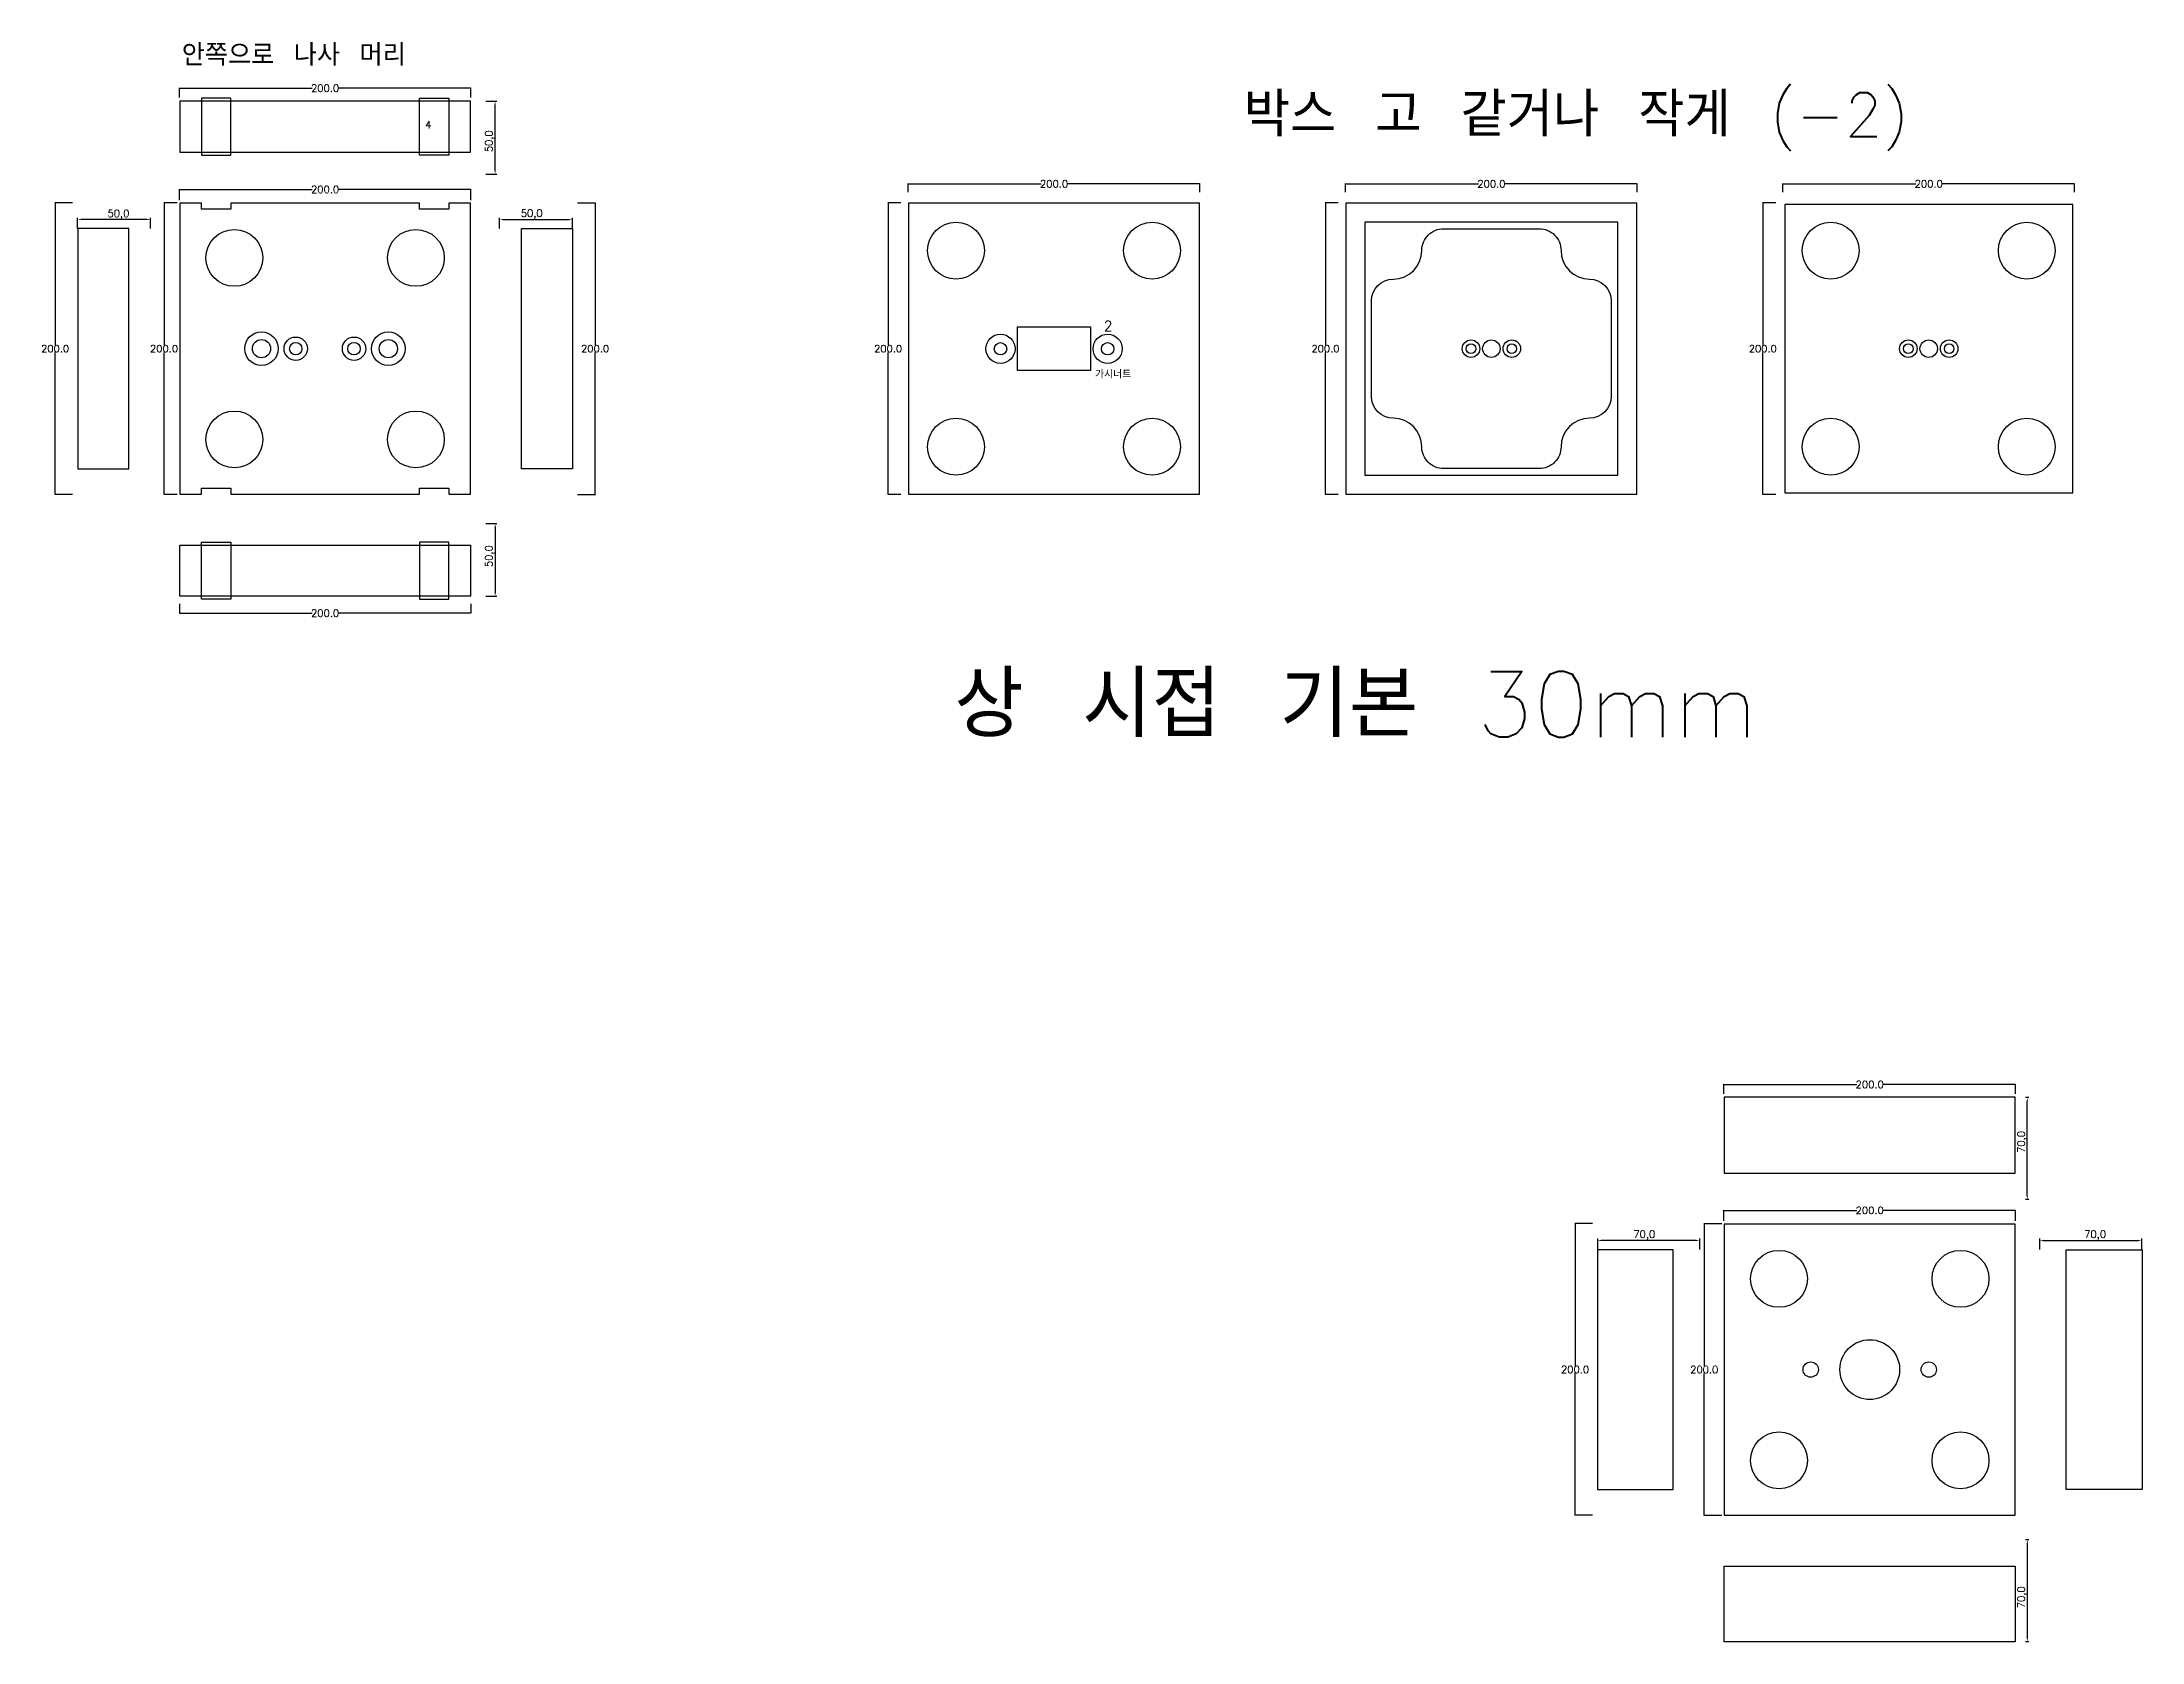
# Model space of a CAD drawing. Header units: millimetres. Extents: x 37110 to 56310, y -3510 to 5490.
# Drawn here: x 53616 to 55056, y 2103 to 3200 of the extents above; entities that cross this region are included whole.
import ezdxf

# ---------------------------------------------------------------- set-up
doc = ezdxf.new("R2010")
doc.units = ezdxf.units.MM
for name, color, linetype in [('TEXT', 3, 'Continuous'), ('볼트 구멍', 7, 'Continuous'), ('치구', 7, 'Continuous'), ('치수', 7, 'Continuous')]:
    doc.layers.add(name, color=color, linetype=linetype)
doc.styles.get("Standard").update_dxf_attribs({"font": 'txt.shx', "bigfont": 'whgtxt.shx'})
doc.dimstyles.new('ISO-25', dxfattribs={"dimtxt": 2.5, "dimasz": 2.5, "dimexe": 1.25, "dimexo": 0.625, "dimtad": 1, "dimtxsty": 'Standard', "dimcen": 2.5, "dimadec": 0, "dimazin": 0, "dimtfac": 1, "dimtmove": 0, "dimatfit": 3, "dimfxl": 0, "dimarcsym": 0})
doc.dimstyles.get("Standard").update_dxf_attribs({"dimtxt": 7, "dimasz": 0.18, "dimexe": 0.18, "dimexo": 0.0625, "dimgap": 0.09, "dimtad": 0, "dimtih": 1, "dimtoh": 1, "dimdec": 1, "dimzin": 0, "dimdsep": 46, "dimtxsty": 'Standard', "dimcen": 0.09, "dimadec": 0, "dimazin": 0, "dimtfac": 1, "dimtdec": 1, "dimtofl": 0, "dimtmove": 0, "dimatfit": 3, "dimfxl": 0, "dimtolj": 1, "dimtzin": 0, "dimarcsym": 0})

# ---------------------------------------------------------------- blocks, each defined once
blk = doc.blocks.new('*D1891')
at = {"layer": 'Defpoints', "color": 0}
for p in [(54977.6, 2476.6), (54979.2, 2476.6), (54979.2, 2406.6)]:
    blk.add_point(p, dxfattribs=at)
at = {"layer": '치수', "color": 0, "lineweight": -2}
for p, q in [((54978.6, 2476.6), (54976.3, 2476.6)), ((54977.6, 2409.1), (54977.6, 2474.1)), ((54978.6, 2406.6), (54976.3, 2406.6))]:
    blk.add_line(p, q, dxfattribs=at)
at = {"layer": '치수', "color": 0}
for points in [[(54977.2, 2474.1), (54978, 2474.1), (54977.6, 2476.6)], [(54977.2, 2409.1), (54978, 2409.1), (54977.6, 2406.6)]]:
    blk.add_solid(points, dxfattribs=at)
at = {"layer": '치수', "color": 0, "insert": (54974.1, 2446.1), "char_height": 5, "attachment_point": 5, "rotation": 90}
blk.add_mtext('70,0', dxfattribs=at)
blk = doc.blocks.new('*D1895')
at = {"layer": 'Defpoints', "color": 0, "linetype": 'Continuous'}
for p in [(54768.1, 2390), (54756, 2190), (54768.1, 2190)]:
    blk.add_point(p, dxfattribs=at)
at = {"layer": '치수', "color": 0, "linetype": 'Continuous', "lineweight": -2}
for p, q in [((54768, 2390), (54755.8, 2390)), ((54756, 2389.8), (54756, 2292.6)), ((54756, 2190.2), (54756, 2287.4)), ((54768, 2190), (54755.8, 2190))]:
    blk.add_line(p, q, dxfattribs=at)
at = {"layer": '치수', "color": 0, "linetype": 'Continuous'}
for points in [[(54756, 2389.8), (54756, 2389.8), (54756, 2390)], [(54756, 2190.2), (54756, 2190.2), (54756, 2190)]]:
    blk.add_solid(points, dxfattribs=at)
at = {"layer": '치수', "color": 0, "linetype": 'Continuous', "insert": (54756, 2290), "char_height": 5, "attachment_point": 5}
blk.add_mtext('\\A1;200.0', dxfattribs=at)
blk = doc.blocks.new('*D1898')
at = {"layer": 'Defpoints', "color": 0}
for p in [(55056.1, 2378.6), (54986.1, 2371.8), (55056.1, 2371.8)]:
    blk.add_point(p, dxfattribs=at)
at = {"layer": '치수', "color": 0, "lineweight": -2}
for p, q in [((54986.1, 2372.4), (54986.1, 2379.8)), ((54988.6, 2378.6), (55053.6, 2378.6)), ((55056.1, 2372.4), (55056.1, 2379.8))]:
    blk.add_line(p, q, dxfattribs=at)
at = {"layer": '치수', "color": 0}
for points in [[(54988.6, 2379), (54988.6, 2378.2), (54986.1, 2378.6)], [(55053.6, 2379), (55053.6, 2378.2), (55056.1, 2378.6)]]:
    blk.add_solid(points, dxfattribs=at)
at = {"layer": '치수', "color": 0, "insert": (55024.1, 2382.1), "char_height": 5, "attachment_point": 5}
blk.add_mtext('70,0', dxfattribs=at)
blk = doc.blocks.new('*D1899')
at = {"layer": 'Defpoints', "color": 0, "linetype": 'Continuous'}
for p in [(54769.5, 2391.8), (54969.5, 2399.2), (54969.5, 2391.8)]:
    blk.add_point(p, dxfattribs=at)
at = {"layer": '치수', "color": 0, "linetype": 'Continuous', "lineweight": -2}
for p, q in [((54769.5, 2391.9), (54769.5, 2399.4)), ((54769.7, 2399.2), (54860.7, 2399.2)), ((54969.4, 2399.2), (54878.4, 2399.2)), ((54969.5, 2391.9), (54969.5, 2399.4))]:
    blk.add_line(p, q, dxfattribs=at)
at = {"layer": '치수', "color": 0, "linetype": 'Continuous'}
for points in [[(54769.7, 2399.3), (54769.7, 2399.2), (54769.5, 2399.2)], [(54969.4, 2399.3), (54969.4, 2399.2), (54969.5, 2399.2)]]:
    blk.add_solid(points, dxfattribs=at)
at = {"layer": '치수', "color": 0, "linetype": 'Continuous', "insert": (54869.5, 2399.2), "char_height": 5, "attachment_point": 5}
blk.add_mtext('\\A1;200.0', dxfattribs=at)
blk = doc.blocks.new('*D1910')
at = {"layer": 'Defpoints', "color": 0, "linetype": 'Continuous'}
for p in [(54769.5, 2479.1), (54969.5, 2485.5), (54969.5, 2479.1)]:
    blk.add_point(p, dxfattribs=at)
at = {"layer": '치수', "color": 0, "linetype": 'Continuous', "lineweight": -2}
for p, q in [((54769.5, 2479.1), (54769.5, 2485.7)), ((54769.7, 2485.5), (54860.7, 2485.5)), ((54969.4, 2485.5), (54878.4, 2485.5)), ((54969.5, 2479.1), (54969.5, 2485.7))]:
    blk.add_line(p, q, dxfattribs=at)
at = {"layer": '치수', "color": 0, "linetype": 'Continuous'}
for points in [[(54769.7, 2485.5), (54769.7, 2485.4), (54769.5, 2485.5)], [(54969.4, 2485.5), (54969.4, 2485.4), (54969.5, 2485.5)]]:
    blk.add_solid(points, dxfattribs=at)
at = {"layer": '치수', "color": 0, "linetype": 'Continuous', "insert": (54869.5, 2485.5), "char_height": 5, "attachment_point": 5}
blk.add_mtext('\\A1;200.0', dxfattribs=at)
blk = doc.blocks.new('*D2609')
at = {"layer": 'Defpoints', "color": 0, "linetype": 'Continuous'}
for p in [(54505.1, 3090), (54496.2, 2890), (54505.1, 2890)]:
    blk.add_point(p, dxfattribs=at)
at = {"layer": '치수', "color": 0, "linetype": 'Continuous', "lineweight": -2}
for p, q in [((54505, 3090), (54496, 3090)), ((54496.2, 3089.8), (54496.2, 2992.6)), ((54496.2, 2890.2), (54496.2, 2987.4)), ((54505, 2890), (54496, 2890))]:
    blk.add_line(p, q, dxfattribs=at)
at = {"layer": '치수', "color": 0, "linetype": 'Continuous'}
for points in [[(54496.2, 3089.8), (54496.2, 3089.8), (54496.2, 3090)], [(54496.2, 2890.2), (54496.2, 2890.2), (54496.2, 2890)]]:
    blk.add_solid(points, dxfattribs=at)
at = {"layer": '치수', "color": 0, "linetype": 'Continuous', "insert": (54496.2, 2990), "char_height": 5, "attachment_point": 5}
blk.add_mtext('\\A1;200.0', dxfattribs=at)
blk = doc.blocks.new('*D2610')
at = {"layer": 'Defpoints', "color": 0, "linetype": 'Continuous'}
for p in [(54805.1, 3090), (54796.2, 2890), (54805.1, 2890)]:
    blk.add_point(p, dxfattribs=at)
at = {"layer": '치수', "color": 0, "linetype": 'Continuous', "lineweight": -2}
for p, q in [((54805, 3090), (54796, 3090)), ((54796.2, 3089.8), (54796.2, 2992.6)), ((54796.2, 2890.2), (54796.2, 2987.4)), ((54805, 2890), (54796, 2890))]:
    blk.add_line(p, q, dxfattribs=at)
at = {"layer": '치수', "color": 0, "linetype": 'Continuous'}
for points in [[(54796.2, 3089.8), (54796.2, 3089.8), (54796.2, 3090)], [(54796.2, 2890.2), (54796.2, 2890.2), (54796.2, 2890)]]:
    blk.add_solid(points, dxfattribs=at)
at = {"layer": '치수', "color": 0, "linetype": 'Continuous', "insert": (54796.2, 2990), "char_height": 5, "attachment_point": 5}
blk.add_mtext('\\A1;200.0', dxfattribs=at)
blk = doc.blocks.new('*D2611')
at = {"layer": 'Defpoints', "color": 0, "linetype": 'Continuous'}
for p in [(54205.1, 3090), (54196.2, 2890), (54205.1, 2890)]:
    blk.add_point(p, dxfattribs=at)
at = {"layer": '치수', "color": 0, "linetype": 'Continuous', "lineweight": -2}
for p, q in [((54205, 3090), (54196, 3090)), ((54196.2, 3089.8), (54196.2, 2992.6)), ((54196.2, 2890.2), (54196.2, 2987.4)), ((54205, 2890), (54196, 2890))]:
    blk.add_line(p, q, dxfattribs=at)
at = {"layer": '치수', "color": 0, "linetype": 'Continuous'}
for points in [[(54196.2, 3089.8), (54196.2, 3089.8), (54196.2, 3090)], [(54196.2, 2890.2), (54196.2, 2890.2), (54196.2, 2890)]]:
    blk.add_solid(points, dxfattribs=at)
at = {"layer": '치수', "color": 0, "linetype": 'Continuous', "insert": (54196.2, 2990), "char_height": 5, "attachment_point": 5}
blk.add_mtext('\\A1;200.0', dxfattribs=at)
blk = doc.blocks.new('*D2612')
at = {"layer": 'Defpoints', "color": 0, "linetype": 'Continuous'}
for p in [(53983.1, 3090), (53983.1, 2890), (53995.2, 2890)]:
    blk.add_point(p, dxfattribs=at)
at = {"layer": '치수', "color": 0, "linetype": 'Continuous', "lineweight": -2}
for p, q in [((53983.2, 3090), (53995.4, 3090)), ((53995.2, 3089.8), (53995.2, 2992.6)), ((53995.2, 2890.2), (53995.2, 2987.4)), ((53983.2, 2890), (53995.4, 2890))]:
    blk.add_line(p, q, dxfattribs=at)
at = {"layer": '치수', "color": 0, "linetype": 'Continuous'}
for points in [[(53995.2, 3089.8), (53995.2, 3089.8), (53995.2, 3090)], [(53995.2, 2890.2), (53995.2, 2890.2), (53995.2, 2890)]]:
    blk.add_solid(points, dxfattribs=at)
at = {"layer": '치수', "color": 0, "linetype": 'Continuous', "insert": (53995.2, 2990), "char_height": 5, "attachment_point": 5}
blk.add_mtext('\\A1;200.0', dxfattribs=at)
blk = doc.blocks.new('*D2605')
at = {"layer": 'Defpoints', "color": 0, "linetype": 'Continuous'}
for p in [(53636.9, 3090), (53624.8, 2890), (53636.9, 2890)]:
    blk.add_point(p, dxfattribs=at)
at = {"layer": '치수', "color": 0, "linetype": 'Continuous', "lineweight": -2}
for p, q in [((53636.8, 3090), (53624.6, 3090)), ((53624.8, 3089.8), (53624.8, 2992.6)), ((53624.8, 2890.2), (53624.8, 2987.4)), ((53636.8, 2890), (53624.6, 2890))]:
    blk.add_line(p, q, dxfattribs=at)
at = {"layer": '치수', "color": 0, "linetype": 'Continuous'}
for points in [[(53624.8, 3089.8), (53624.8, 3089.8), (53624.8, 3090)], [(53624.8, 2890.2), (53624.8, 2890.2), (53624.8, 2890)]]:
    blk.add_solid(points, dxfattribs=at)
at = {"layer": '치수', "color": 0, "linetype": 'Continuous', "insert": (53624.8, 2990), "char_height": 5, "attachment_point": 5}
blk.add_mtext('\\A1;200.0', dxfattribs=at)
blk = doc.blocks.new('*D2606')
at = {"layer": 'Defpoints', "color": 0, "linetype": 'Continuous'}
for p in [(53708.5, 3090), (53699.5, 2890), (53708.5, 2890)]:
    blk.add_point(p, dxfattribs=at)
at = {"layer": '치수', "color": 0, "linetype": 'Continuous', "lineweight": -2}
for p, q in [((53708.5, 3090), (53699.3, 3090)), ((53699.5, 3089.8), (53699.5, 2992.6)), ((53699.5, 2890.2), (53699.5, 2987.4)), ((53708.5, 2890), (53699.3, 2890))]:
    blk.add_line(p, q, dxfattribs=at)
at = {"layer": '치수', "color": 0, "linetype": 'Continuous'}
for points in [[(53699.4, 3089.8), (53699.5, 3089.8), (53699.5, 3090)], [(53699.4, 2890.2), (53699.5, 2890.2), (53699.5, 2890)]]:
    blk.add_solid(points, dxfattribs=at)
at = {"layer": '치수', "color": 0, "linetype": 'Continuous', "insert": (53699.5, 2990), "char_height": 5, "attachment_point": 5}
blk.add_mtext('\\A1;200.0', dxfattribs=at)
blk = doc.blocks.new('*D2613')
at = {"layer": 'Defpoints', "color": 0}
for p in [(53919.7, 2870.2), (53919.7, 2820.2), (53926.6, 2820.2)]:
    blk.add_point(p, dxfattribs=at)
at = {"layer": '치수', "color": 0, "lineweight": -2}
for p, q in [((53920.3, 2870.2), (53927.8, 2870.2)), ((53926.6, 2867.7), (53926.6, 2822.7)), ((53920.3, 2820.2), (53927.8, 2820.2))]:
    blk.add_line(p, q, dxfattribs=at)
at = {"layer": '치수', "color": 0}
for points in [[(53926.2, 2867.7), (53927, 2867.7), (53926.6, 2870.2)], [(53926.2, 2822.7), (53927, 2822.7), (53926.6, 2820.2)]]:
    blk.add_solid(points, dxfattribs=at)
at = {"layer": '치수', "color": 0, "insert": (53923, 2847.7), "char_height": 5, "attachment_point": 5, "rotation": 90}
blk.add_mtext('50,0', dxfattribs=at)
blk = doc.blocks.new('*D2604')
at = {"layer": 'Defpoints', "color": 0, "linetype": 'Continuous'}
for p in [(53710, 2815.1), (53910, 2815.1), (53910, 2808.7)]:
    blk.add_point(p, dxfattribs=at)
at = {"layer": '치수', "color": 0, "linetype": 'Continuous', "lineweight": -2}
for p, q in [((53710, 2815.1), (53710, 2808.6)), ((53910, 2815.1), (53910, 2808.6)), ((53710.2, 2808.7), (53801.2, 2808.7)), ((53909.8, 2808.7), (53818.8, 2808.7))]:
    blk.add_line(p, q, dxfattribs=at)
at = {"layer": '치수', "color": 0, "linetype": 'Continuous'}
for points in [[(53710.2, 2808.8), (53710.2, 2808.7), (53710, 2808.7)], [(53909.8, 2808.8), (53909.8, 2808.7), (53910, 2808.7)]]:
    blk.add_solid(points, dxfattribs=at)
at = {"layer": '치수', "color": 0, "linetype": 'Continuous', "insert": (53810, 2808.7), "char_height": 5, "attachment_point": 5}
blk.add_mtext('\\A1;200.0', dxfattribs=at)
blk = doc.blocks.new('*D2617')
at = {"layer": 'Defpoints', "color": 0, "linetype": 'Continuous'}
for p in [(54510, 3097.1), (54710, 3103), (54710, 3097.1)]:
    blk.add_point(p, dxfattribs=at)
at = {"layer": '치수', "color": 0, "linetype": 'Continuous', "lineweight": -2}
for p, q in [((54510, 3097.2), (54510, 3103.2)), ((54510.2, 3103), (54601.2, 3103)), ((54709.8, 3103), (54618.8, 3103)), ((54710, 3097.2), (54710, 3103.2))]:
    blk.add_line(p, q, dxfattribs=at)
at = {"layer": '치수', "color": 0, "linetype": 'Continuous'}
for points in [[(54510.2, 3103), (54510.2, 3103), (54510, 3103)], [(54709.8, 3103), (54709.8, 3103), (54710, 3103)]]:
    blk.add_solid(points, dxfattribs=at)
at = {"layer": '치수', "color": 0, "linetype": 'Continuous', "insert": (54610, 3103), "char_height": 5, "attachment_point": 5}
blk.add_mtext('\\A1;200.0', dxfattribs=at)
blk = doc.blocks.new('*D2614')
at = {"layer": 'Defpoints', "color": 0}
for p in [(53929.7, 3071.8), (53979.7, 3078.6), (53979.7, 3071.8)]:
    blk.add_point(p, dxfattribs=at)
at = {"layer": '치수', "color": 0, "lineweight": -2}
for p, q in [((53929.7, 3072.4), (53929.7, 3079.8)), ((53932.2, 3078.6), (53977.2, 3078.6)), ((53979.7, 3072.4), (53979.7, 3079.8))]:
    blk.add_line(p, q, dxfattribs=at)
at = {"layer": '치수', "color": 0}
for points in [[(53932.2, 3079), (53932.2, 3078.2), (53929.7, 3078.6)], [(53977.2, 3079), (53977.2, 3078.2), (53979.7, 3078.6)]]:
    blk.add_solid(points, dxfattribs=at)
at = {"layer": '치수', "color": 0, "insert": (53951.7, 3082.1), "char_height": 5, "attachment_point": 5}
blk.add_mtext('50,0', dxfattribs=at)
blk = doc.blocks.new('*D2615')
at = {"layer": 'Defpoints', "color": 0}
for p in [(53919.7, 3159.7), (53926.6, 3159.7), (53919.7, 3109.7)]:
    blk.add_point(p, dxfattribs=at)
at = {"layer": '치수', "color": 0, "lineweight": -2}
for p, q in [((53920.3, 3159.7), (53927.8, 3159.7)), ((53926.6, 3112.2), (53926.6, 3157.2)), ((53920.3, 3109.7), (53927.8, 3109.7))]:
    blk.add_line(p, q, dxfattribs=at)
at = {"layer": '치수', "color": 0}
for points in [[(53926.2, 3157.2), (53927, 3157.2), (53926.6, 3159.7)], [(53926.2, 3112.2), (53927, 3112.2), (53926.6, 3109.7)]]:
    blk.add_solid(points, dxfattribs=at)
at = {"layer": '치수', "color": 0, "insert": (53923, 3132.2), "char_height": 5, "attachment_point": 5, "rotation": 90}
blk.add_mtext('50,0', dxfattribs=at)
blk = doc.blocks.new('*D2607')
at = {"layer": 'Defpoints', "color": 0}
for p in [(53640.2, 3078.5), (53640.2, 3071.8), (53690.2, 3071.7)]:
    blk.add_point(p, dxfattribs=at)
at = {"layer": '치수', "color": 0, "lineweight": -2}
for p, q in [((53640.2, 3072.4), (53640.2, 3079.7)), ((53687.7, 3078.5), (53642.7, 3078.5)), ((53690.2, 3072.3), (53690.2, 3079.7))]:
    blk.add_line(p, q, dxfattribs=at)
at = {"layer": '치수', "color": 0}
for points in [[(53642.7, 3078.9), (53642.7, 3078.1), (53640.2, 3078.5)], [(53687.7, 3078.9), (53687.7, 3078.1), (53690.2, 3078.5)]]:
    blk.add_solid(points, dxfattribs=at)
at = {"layer": '치수', "color": 0, "insert": (53668.2, 3082), "char_height": 5, "attachment_point": 5}
blk.add_mtext('50,0', dxfattribs=at)
blk = doc.blocks.new('*D2602')
at = {"layer": 'Defpoints', "color": 0, "linetype": 'Continuous'}
for p in [(53910, 3099.2), (53710, 3091.8), (53910, 3091.8)]:
    blk.add_point(p, dxfattribs=at)
at = {"layer": '치수', "color": 0, "linetype": 'Continuous', "lineweight": -2}
for p, q in [((53710, 3091.9), (53710, 3099.4)), ((53710.2, 3099.2), (53801.2, 3099.2)), ((53909.8, 3099.2), (53818.8, 3099.2)), ((53910, 3091.9), (53910, 3099.4))]:
    blk.add_line(p, q, dxfattribs=at)
at = {"layer": '치수', "color": 0, "linetype": 'Continuous'}
for points in [[(53710.2, 3099.3), (53710.2, 3099.2), (53710, 3099.2)], [(53909.8, 3099.3), (53909.8, 3099.2), (53910, 3099.2)]]:
    blk.add_solid(points, dxfattribs=at)
at = {"layer": '치수', "color": 0, "linetype": 'Continuous', "insert": (53810, 3099.2), "char_height": 5, "attachment_point": 5}
blk.add_mtext('\\A1;200.0', dxfattribs=at)
blk = doc.blocks.new('*D2603')
at = {"layer": 'Defpoints', "color": 0, "linetype": 'Continuous'}
for p in [(53710, 3162.2), (53910, 3168.6), (53910, 3162.2)]:
    blk.add_point(p, dxfattribs=at)
at = {"layer": '치수', "color": 0, "linetype": 'Continuous', "lineweight": -2}
for p, q in [((53710, 3162.2), (53710, 3168.8)), ((53710.2, 3168.6), (53801.2, 3168.6)), ((53909.8, 3168.6), (53818.8, 3168.6)), ((53910, 3162.2), (53910, 3168.8))]:
    blk.add_line(p, q, dxfattribs=at)
at = {"layer": '치수', "color": 0, "linetype": 'Continuous'}
for points in [[(53710.2, 3168.6), (53710.2, 3168.5), (53710, 3168.6)], [(53909.8, 3168.6), (53909.8, 3168.5), (53910, 3168.6)]]:
    blk.add_solid(points, dxfattribs=at)
at = {"layer": '치수', "color": 0, "linetype": 'Continuous', "insert": (53810, 3168.6), "char_height": 5, "attachment_point": 5}
blk.add_mtext('\\A1;200.0', dxfattribs=at)
blk = doc.blocks.new('*D2616')
at = {"layer": 'Defpoints', "color": 0, "linetype": 'Continuous'}
for p in [(54210, 3097.1), (54410, 3103), (54410, 3097.1)]:
    blk.add_point(p, dxfattribs=at)
at = {"layer": '치수', "color": 0, "linetype": 'Continuous', "lineweight": -2}
for p, q in [((54210, 3097.2), (54210, 3103.2)), ((54210.2, 3103), (54301.2, 3103)), ((54409.8, 3103), (54318.8, 3103)), ((54410, 3097.2), (54410, 3103.2))]:
    blk.add_line(p, q, dxfattribs=at)
at = {"layer": '치수', "color": 0, "linetype": 'Continuous'}
for points in [[(54210.2, 3103), (54210.2, 3103), (54210, 3103)], [(54409.8, 3103), (54409.8, 3103), (54410, 3103)]]:
    blk.add_solid(points, dxfattribs=at)
at = {"layer": '치수', "color": 0, "linetype": 'Continuous', "insert": (54310, 3103), "char_height": 5, "attachment_point": 5}
blk.add_mtext('\\A1;200.0', dxfattribs=at)
blk = doc.blocks.new('*D2608')
at = {"layer": 'Defpoints', "color": 0, "linetype": 'Continuous'}
for p in [(54810, 3097.1), (55010, 3103), (55010, 3097.1)]:
    blk.add_point(p, dxfattribs=at)
at = {"layer": '치수', "color": 0, "linetype": 'Continuous', "lineweight": -2}
for p, q in [((54810, 3097.2), (54810, 3103.2)), ((54810.2, 3103), (54901.2, 3103)), ((55009.8, 3103), (54918.8, 3103)), ((55010, 3097.2), (55010, 3103.2))]:
    blk.add_line(p, q, dxfattribs=at)
at = {"layer": '치수', "color": 0, "linetype": 'Continuous'}
for points in [[(54810.2, 3103), (54810.2, 3103), (54810, 3103)], [(55009.8, 3103), (55009.8, 3103), (55010, 3103)]]:
    blk.add_solid(points, dxfattribs=at)
at = {"layer": '치수', "color": 0, "linetype": 'Continuous', "insert": (54910, 3103), "char_height": 5, "attachment_point": 5}
blk.add_mtext('\\A1;200.0', dxfattribs=at)
blk = doc.blocks.new('*D2621')
at = {"layer": 'Defpoints', "color": 0}
for p in [(54682.9, 2378.6), (54682.9, 2371.8), (54752.9, 2371.8)]:
    blk.add_point(p, dxfattribs=at)
at = {"layer": '치수', "color": 0, "lineweight": -2}
for p, q in [((54682.9, 2372.4), (54682.9, 2379.8)), ((54750.4, 2378.6), (54685.4, 2378.6)), ((54752.9, 2372.4), (54752.9, 2379.8))]:
    blk.add_line(p, q, dxfattribs=at)
at = {"layer": '치수', "color": 0}
for points in [[(54685.4, 2379), (54685.4, 2378.2), (54682.9, 2378.6)], [(54750.4, 2379), (54750.4, 2378.2), (54752.9, 2378.6)]]:
    blk.add_solid(points, dxfattribs=at)
at = {"layer": '치수', "color": 0, "insert": (54714.9, 2382.1), "char_height": 5, "attachment_point": 5}
blk.add_mtext('70,0', dxfattribs=at)
blk = doc.blocks.new('*D2620')
at = {"layer": 'Defpoints', "color": 0, "linetype": 'Continuous'}
for p in [(54679.5, 2390.1), (54667.4, 2190.1), (54679.5, 2190.1)]:
    blk.add_point(p, dxfattribs=at)
at = {"layer": '치수', "color": 0, "linetype": 'Continuous', "lineweight": -2}
for p, q in [((54679.4, 2390.1), (54667.2, 2390.1)), ((54667.4, 2389.9), (54667.4, 2292.7)), ((54667.4, 2190.3), (54667.4, 2287.5)), ((54679.4, 2190.1), (54667.2, 2190.1))]:
    blk.add_line(p, q, dxfattribs=at)
at = {"layer": '치수', "color": 0, "linetype": 'Continuous'}
for points in [[(54667.4, 2389.9), (54667.4, 2389.9), (54667.4, 2390.1)], [(54667.4, 2190.3), (54667.4, 2190.3), (54667.4, 2190.1)]]:
    blk.add_solid(points, dxfattribs=at)
at = {"layer": '치수', "color": 0, "linetype": 'Continuous', "insert": (54667.4, 2290.1), "char_height": 5, "attachment_point": 5}
blk.add_mtext('\\A1;200.0', dxfattribs=at)
blk = doc.blocks.new('*D2622')
at = {"layer": 'Defpoints', "color": 0}
for p in [(54979.2, 2173.4), (54977.6, 2103.4), (54979.2, 2103.4)]:
    blk.add_point(p, dxfattribs=at)
at = {"layer": '치수', "color": 0, "lineweight": -2}
for p, q in [((54978.6, 2173.4), (54976.3, 2173.4)), ((54977.6, 2170.9), (54977.6, 2105.9)), ((54978.6, 2103.4), (54976.3, 2103.4))]:
    blk.add_line(p, q, dxfattribs=at)
at = {"layer": '치수', "color": 0}
for points in [[(54977.2, 2170.9), (54978, 2170.9), (54977.6, 2173.4)], [(54977.2, 2105.9), (54978, 2105.9), (54977.6, 2103.4)]]:
    blk.add_solid(points, dxfattribs=at)
at = {"layer": '치수', "color": 0, "insert": (54974.1, 2133.9), "char_height": 5, "attachment_point": 5, "rotation": 90}
blk.add_mtext('70,0', dxfattribs=at)

msp = doc.modelspace()

# ---------------------------------------------------------------- linework, layer by layer
at = {"layer": '볼트 구멍', "color": 3}
msp.add_lwpolyline([(54335, 2975), (54285, 2975), (54285, 3005), (54335, 3005)], close=True, dxfattribs=at)
at = {"layer": '볼트 구멍', "color": 2}
for centre, radius in [((53766.325, 2990), 11.5), ((53789.825, 2990), 8), ((53829.825, 2990), 8), ((53853.325, 2990), 11.5)]:
    msp.add_circle(centre, radius, dxfattribs=at)
at = {"layer": '볼트 구멍', "color": 3}
for centre, radius in [((53766.325, 2990), 6.25), ((53853.325, 2990), 6.25), ((53789.825, 2990), 4.25), ((53829.825, 2990), 4.25), ((54273.25, 2989.937), 4.25), ((54346.75, 2989.937), 4.25), ((54596, 2990), 3.25), ((54610, 2990), 6), ((54624, 2990), 3.25), ((54896, 2990), 3.25), ((54910, 2990), 6), ((54924, 2990), 3.25), ((54869.532, 2290), 20.5), ((54829.032, 2290), 5.25), ((54910.032, 2290), 5.25)]:
    msp.add_circle(centre, radius, dxfattribs=at)
at = {"layer": '볼트 구멍', "color": 1}
for centre in [(54273.25, 2989.937), (54346.75, 2989.937)]:
    msp.add_circle(centre, 10, dxfattribs=at)
at = {"layer": '볼트 구멍', "color": 6}
for centre in [(54596, 2990), (54624, 2990), (54896, 2990), (54924, 2990)]:
    msp.add_circle(centre, 6, dxfattribs=at)
at = {"layer": '치구'}
for points in [[(53710.25, 3124.75), (53909.75, 3124.75), (53909.75, 3159.75), (53710.25, 3159.75)], [(53710.25, 2890.25), (53725.25, 2890.25), (53725.25, 2894.25), (53745.25, 2894.25), (53745.25, 2890.25), (53874.75, 2890.25), (53874.75, 2894.25), (53894.75, 2894.25), (53894.75, 2890.25), (53909.75, 2890.25), (53909.75, 3089.75), (53894.75, 3089.75), (53894.75, 3085.75), (53874.75, 3085.75), (53874.75, 3089.75), (53745.25, 3089.75), (53745.25, 3085.75), (53725.25, 3085.75), (53725.25, 3089.75), (53710.25, 3089.75)], [(54210.25, 3089.75), (54210.25, 2890.25), (54409.75, 2890.25), (54409.75, 3089.75)], [(54510.25, 3089.75), (54510.25, 2890.25), (54709.75, 2890.25), (54709.75, 3089.75)], [(54811.25, 3088.75), (54811.25, 2891.25), (55008.75, 2891.25), (55008.75, 3088.75)], [(53675.25, 3072.35), (53640.25, 3072.35), (53640.25, 2907.65), (53675.25, 2907.65)], [(53944.75, 3072.35), (53979.75, 3072.35), (53979.75, 2907.65), (53944.75, 2907.65)], [(54523.25, 3076.75), (54523.25, 2903.25), (54696.75, 2903.25), (54696.75, 3076.75)], [(53710.25, 2855.25), (53909.75, 2855.25), (53909.75, 2820.25), (53710.25, 2820.25)], [(54769.782, 2424.75), (54969.282, 2424.75), (54969.282, 2476.75), (54769.782, 2476.75)], [(54769.782, 2190.25), (54969.282, 2190.25), (54969.282, 2389.75), (54769.782, 2389.75)], [(54734.782, 2372.1), (54682.782, 2372.1), (54682.782, 2207.9), (54734.782, 2207.9)], [(55004.282, 2372.1), (55056.282, 2372.1), (55056.282, 2207.9), (55004.282, 2207.9)], [(54769.782, 2155.25), (54969.282, 2155.25), (54969.282, 2103.25), (54769.782, 2103.25)]]:
    msp.add_lwpolyline(points, close=True, dxfattribs=at)
at = {"layer": '치구', "color": 1}
for points in [[(53725.25, 3122.75), (53745.25, 3122.75), (53745.25, 3161.747), (53725.25, 3161.747)], [(53894.75, 3122.75), (53874.75, 3122.75), (53874.75, 3161.747), (53894.75, 3161.747)], [(53725.25, 2857.25), (53745.25, 2857.25), (53745.25, 2818.253), (53725.25, 2818.253)], [(53894.75, 2857.25), (53874.75, 2857.25), (53874.75, 2818.253), (53894.75, 2818.253)]]:
    msp.add_lwpolyline(points, close=True, dxfattribs=at)
at = {"layer": '치구'}
msp.add_lwpolyline([(54577.25, 3072.25), (54642.75, 3072.25, -0.41421365), (54657.75, 3057.25, 0.41421347), (54677.25, 3037.75, -0.41421338), (54692.25, 3022.75), (54692.25, 2957.25, -0.41421338), (54677.25, 2942.25, 0.41421347), (54657.75, 2922.75, -0.41421365), (54642.75, 2907.75), (54577.25, 2907.75, -0.41421365), (54562.25, 2922.75, 0.41421347), (54542.75, 2942.25, -0.41421338), (54527.75, 2957.25), (54527.75, 3022.75, -0.41421338), (54542.75, 3037.75, 0.41421347), (54562.25, 3057.25, -0.41421365)], format="xyb", close=True, dxfattribs=at)
for centre in [(53747.75, 3052.25), (53872.25, 3052.25), (54242.75, 3057.25), (54377.25, 3057.25), (54842.75, 3057.25), (54977.25, 3057.25), (53747.75, 2927.75), (53872.25, 2927.75), (54242.75, 2922.75), (54377.25, 2922.75), (54842.75, 2922.75), (54977.25, 2922.75), (54807.282, 2352.25), (54931.782, 2352.25), (54807.282, 2227.75), (54931.782, 2227.75)]:
    msp.add_circle(centre, 19.5, dxfattribs=at)

# ---------------------------------------------------------------- texts
at = {"layer": 'TEXT', "color": 1}
for s, height, p in [('안쪽으로 나사 머리', 15, (53711.654, 3183.927)), ('박스 고 같거나 작게 (-2)', 30, (54440.104, 3135.549)), ('4', 5, (53878.562, 3141.052))]:
    msp.add_text(s, height=height, dxfattribs=at).set_placement(p)
at = {"layer": 'TEXT', "color": 3}
msp.add_text('상 시접 기본 30mm', height=45, dxfattribs=at).set_placement((54241.617, 2723.67))
at = {"layer": '볼트 구멍', "color": 1}
for s, height, p in [('2', 7, (54344.077, 3002.062)), ('가시너트', 5, (54338.084, 2969.783))]:
    msp.add_text(s, height=height, dxfattribs=at).set_placement(p)

# ---------------------------------------------------------------- dimensions: what is measured, and where the dimension line sits
at = {"layer": '치수', "color": 4, "linetype": 'Continuous'}
for base, p1, p2, picture, middle in [((53910, 3168.572), (53710, 3162.175), (53910, 3162.175), '*D2603', (53810, 3168.572)), ((53910, 2808.739), (53710, 2815.137), (53910, 2815.137), '*D2604', (53810, 2808.739)), ((54969.532, 2485.472), (54769.532, 2479.075), (54969.532, 2479.075), '*D1910', (54869.532, 2485.472))]:
    dim = msp.add_linear_dim(base=base, p1=p1, p2=p2, dimstyle='Standard', override={"dimtxt": 5}, dxfattribs=at)
    dim.commit()
    dim.dimension.update_dxf_attribs({"geometry": picture, "text_midpoint": middle, "dimtype": 160})
at = {"layer": '치수', "color": 4}
for base, p1, p2, angle, picture, middle in [((53926.577, 3159.75), (53919.68, 3109.75), (53919.68, 3159.75), 90, '*D2615', (53926.577, 3132.25)), ((53640.25, 3078.477), (53690.25, 3071.7), (53640.25, 3071.8), 180, '*D2607', (53668.25, 3078.477)), ((53926.577, 2820.25), (53919.68, 2870.25), (53919.68, 2820.25), 270, '*D2613', (53926.577, 2847.75)), ((54977.599, 2476.6), (54979.211, 2406.6), (54979.211, 2476.6), 90, '*D1891', (54977.599, 2446.1)), ((54682.932, 2378.577), (54752.932, 2371.8), (54682.932, 2371.8), 180, '*D2621', (54714.932, 2378.577)), ((54977.599, 2103.4), (54979.211, 2173.4), (54979.211, 2103.4), 270, '*D2622', (54977.599, 2133.9))]:
    dim = msp.add_linear_dim(base=base, p1=p1, p2=p2, angle=angle, dimstyle='ISO-25', override={"dimtxt": 5, "dimdec": 1, "dimzin": 0, "dimtdec": 1}, dxfattribs=at)
    dim.commit()
    dim.dimension.update_dxf_attribs({"geometry": picture, "text_midpoint": middle, "dimtype": 160})
at = {"layer": '치수', "color": 4, "linetype": 'Continuous'}
for base, p1, p2, picture, middle in [((53910, 3099.222), (53710, 3091.825), (53910, 3091.825), '*D2602', (53810, 3099.222)), ((54410, 3102.99), (54210, 3097.107), (54410, 3097.107), '*D2616', (54310, 3102.99)), ((54710, 3102.99), (54510, 3097.107), (54710, 3097.107), '*D2617', (54610, 3102.99)), ((55010, 3102.99), (54810, 3097.107), (55010, 3097.107), '*D2608', (54910, 3102.99)), ((54969.532, 2399.222), (54769.532, 2391.825), (54969.532, 2391.825), '*D1899', (54869.532, 2399.222))]:
    dim = msp.add_linear_dim(base=base, p1=p1, p2=p2, dimstyle='Standard', override={"dimtxt": 5}, dxfattribs=at)
    dim.commit()
    dim.dimension.update_dxf_attribs({"geometry": picture, "text_midpoint": middle})
for base, p1, p2, picture, middle in [((53624.782, 2890), (53636.852, 3090), (53636.852, 2890), '*D2605', (53624.782, 2990)), ((53699.47, 2890), (53708.54, 3090), (53708.54, 2890), '*D2606', (53699.47, 2990)), ((53995.218, 2890), (53983.148, 3090), (53983.148, 2890), '*D2612', (53995.218, 2990)), ((54196.204, 2890), (54205.109, 3090), (54205.109, 2890), '*D2611', (54196.204, 2990)), ((54496.204, 2890), (54505.109, 3090), (54505.109, 2890), '*D2609', (54496.204, 2990)), ((54796.204, 2890), (54805.109, 3090), (54805.109, 2890), '*D2610', (54796.204, 2990)), ((54667.414, 2190.1), (54679.484, 2390.1), (54679.484, 2190.1), '*D2620', (54667.414, 2290.1)), ((54756.002, 2190), (54768.071, 2390), (54768.071, 2190), '*D1895', (54756.002, 2290))]:
    dim = msp.add_linear_dim(base=base, p1=p1, p2=p2, angle=90, dimstyle='Standard', override={"dimtxt": 5}, dxfattribs=at)
    dim.commit()
    dim.dimension.update_dxf_attribs({"geometry": picture, "text_midpoint": middle})
at = {"layer": '치수', "color": 4}
for base, p1, p2, picture, middle in [((53979.75, 3078.577), (53929.75, 3071.8), (53979.75, 3071.8), '*D2614', (53951.75, 3078.577)), ((55056.132, 2378.577), (54986.132, 2371.8), (55056.132, 2371.8), '*D1898', (55024.132, 2378.577))]:
    dim = msp.add_linear_dim(base=base, p1=p1, p2=p2, dimstyle='ISO-25', override={"dimtxt": 5, "dimdec": 1, "dimzin": 0, "dimtdec": 1}, dxfattribs=at)
    dim.commit()
    dim.dimension.update_dxf_attribs({"geometry": picture, "text_midpoint": middle, "dimtype": 160})

doc.saveas('drawing.dxf')
